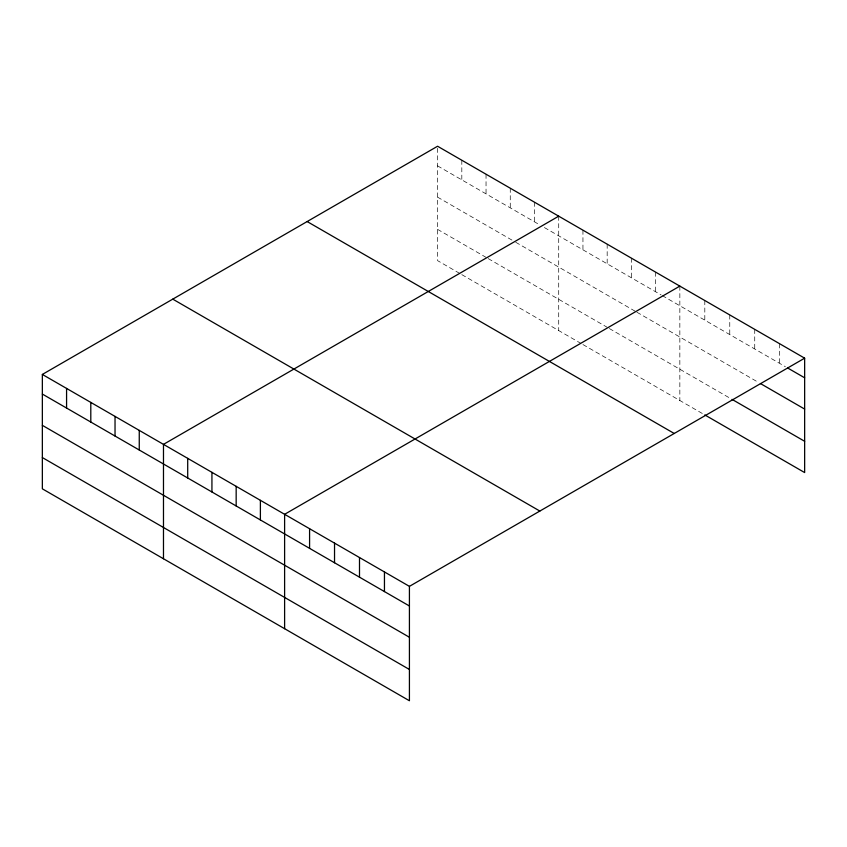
<?xml version="1.0" encoding="UTF-8"?>
<svg xmlns="http://www.w3.org/2000/svg" width="847" height="847" viewBox="0 0 847 847"><rect width="100%" height="100%" fill="white"/><g stroke="black" fill="none" stroke-linecap="round" stroke-linejoin="round"><path stroke-width="0.64" stroke-dasharray="4.24 3.18" d="M459.614 273.359L437.581 260.643L437.581 146.245M437.581 165.885L539.994 225.016M544.399 227.557L661.126 294.947M662.227 295.582L785.36 366.677M437.581 197.15L514.669 241.66M515.77 242.295L635.801 311.59M636.902 312.225L758.129 382.219M437.581 229.368L486.04 257.35M488.243 258.621L607.172 327.281M609.374 328.551L729.765 398.058M461.816 274.629L580.746 343.289M582.948 344.56L704.81 414.924M779.685 343.766L779.685 363.395M754.73 329.345L754.73 348.985M729.765 314.936L729.765 334.576M704.81 300.526L704.81 320.166M679.845 286.117L679.845 400.515M655.62 272.131L655.62 291.77M631.396 258.144L631.396 277.784M607.172 244.158L607.172 263.798M582.948 230.172L582.948 249.801M558.713 216.186L558.713 330.574M534.489 202.2L534.489 221.829M510.265 188.214L510.265 207.843M486.04 174.228L486.04 193.857M461.816 160.231L461.816 179.871"/><path stroke-width="1.27" d="M42.35 374.438L409.419 586.357L409.419 700.755L42.35 488.825L42.35 374.438L437.581 146.245L804.65 358.175L804.65 472.562L704.81 414.924M558.713 216.186L163.482 444.368L163.482 558.766M679.845 286.117L284.613 514.309L284.613 628.696M409.419 586.357L804.65 358.175M787.636 367.979L804.65 377.804M760.405 383.532L804.65 409.08M732.041 399.371L804.65 441.298M307.154 221.554L674.223 433.473M172.777 299.139L539.846 511.059M42.35 394.067L409.419 605.997M42.35 425.342L409.419 637.262M42.35 457.56L409.419 669.479M384.453 571.947L384.453 591.587M359.499 557.538L359.499 577.178M334.533 543.128L334.533 562.757M309.579 528.719L309.579 548.348M260.389 500.323L260.389 519.952M236.165 486.326L236.165 505.966M211.93 472.34L211.93 491.98M187.706 458.354L187.706 477.994M139.257 430.382L139.257 450.022M115.033 416.396L115.033 436.036M90.798 402.41L90.798 422.05M66.574 388.424L66.574 408.063"/></g></svg>
